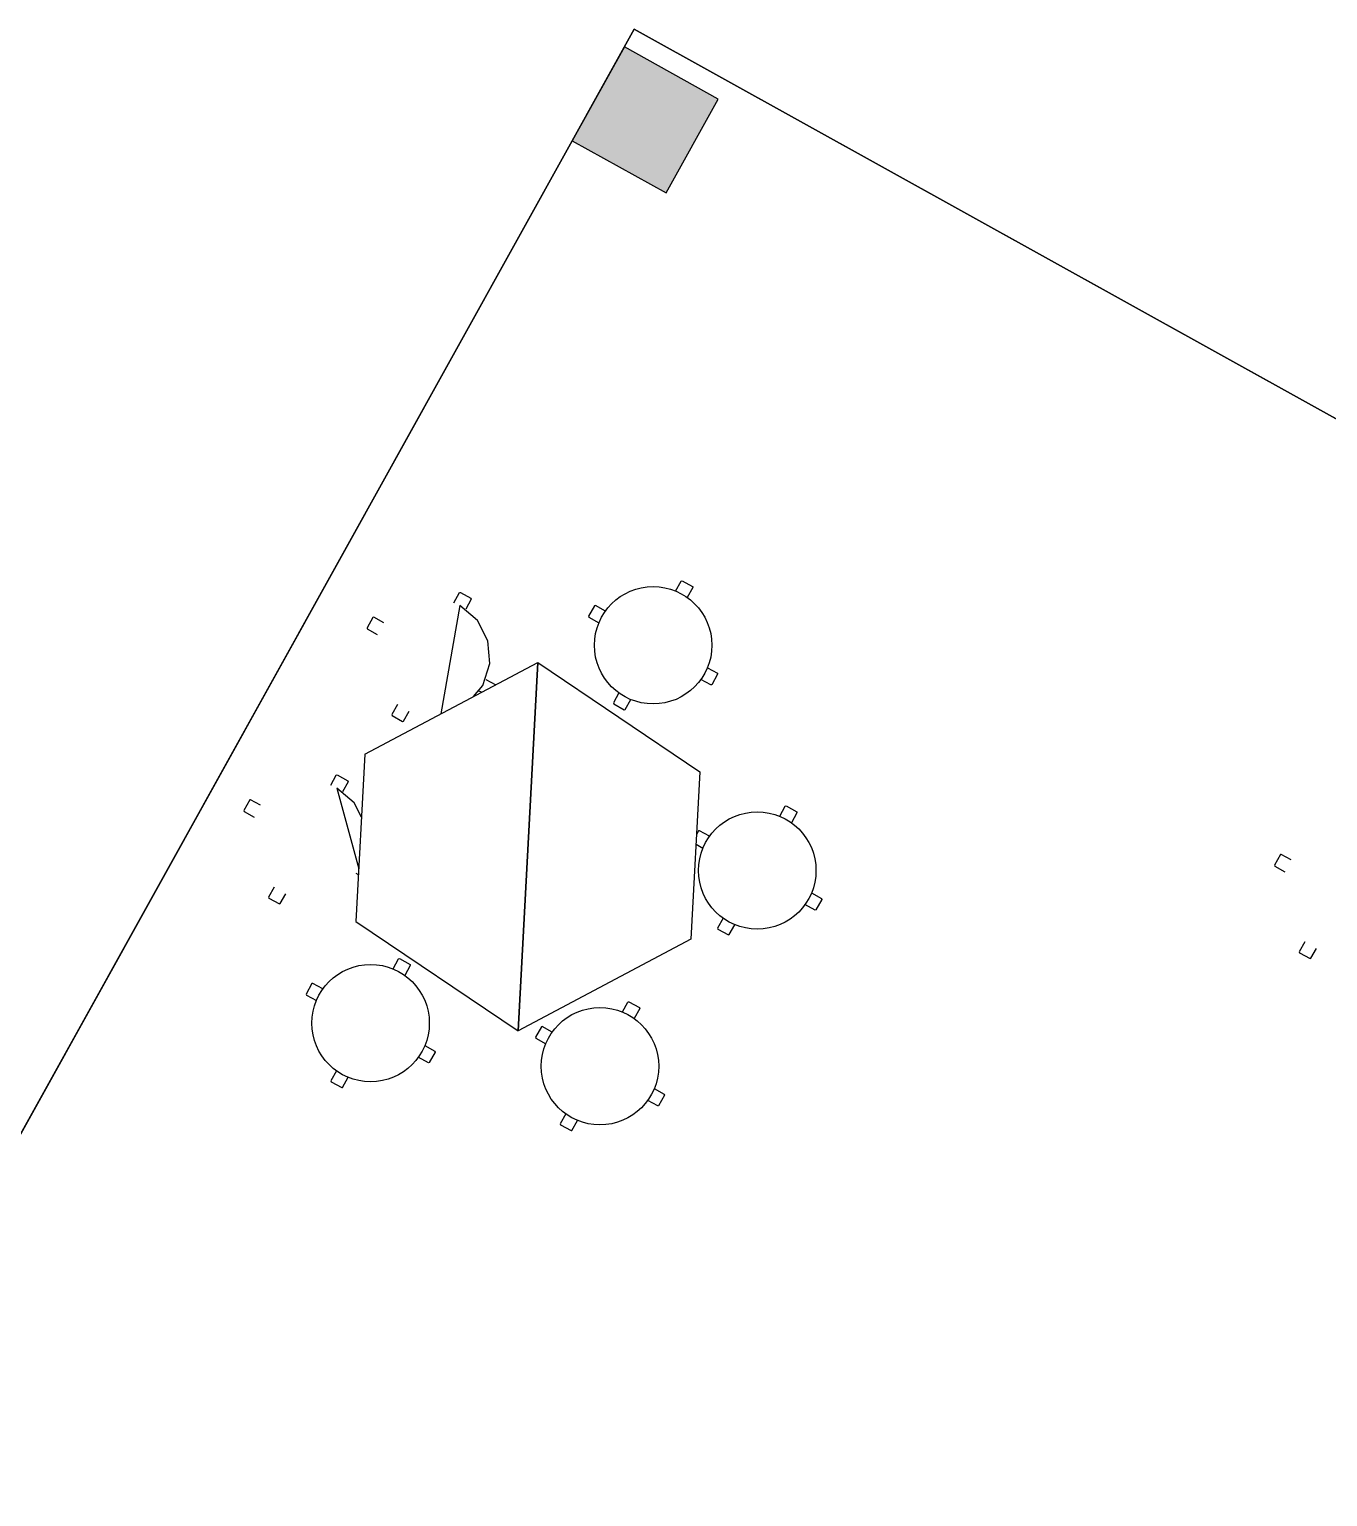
# Model space of a CAD drawing. Header units: metres. Extents: x 2.3 to 42.8, y 0.9 to 31.9.
# Drawn here: x 16.584 to 18.108, y 10.235 to 11.957 of the extents above; entities that cross this region are included whole.
import ezdxf

# ---------------------------------------------------------------- set-up
doc = ezdxf.new("R2010")
doc.units = ezdxf.units.M
for name, color, linetype in [('ARREDI', 9, 'Continuous'), ('PARETI_STRUTTURE', 7, 'Continuous'), ('PILASTRI_SETTI', 8, 'Continuous')]:
    doc.layers.add(name, color=color, linetype=linetype)

msp = doc.modelspace()

# ---------------------------------------------------------------- linework, layer by layer
at = {"layer": 'ARREDI'}
for points in [[(17.3427, 11.2979), (17.3492, 11.3096)], [(17.3492, 11.3096), (17.3503, 11.3099)], [(17.3503, 11.3099), (17.3626, 11.3031)], [(17.363, 11.302), (17.3564, 11.2903)], [(17.3627, 11.3031), (17.363, 11.302)], [(17.0825, 11.2842), (17.089, 11.296)], [(17.089, 11.296), (17.0901, 11.2963)], [(17.0901, 11.2963), (17.1025, 11.2894)], [(17.1028, 11.2883), (17.0963, 11.2766)], [(17.1025, 11.2894), (17.1028, 11.2883)], [(16.9874, 11.2669), (16.9805, 11.2545)], [(16.9884, 11.2672), (16.9874, 11.2669)], [(17.0002, 11.2607), (16.9884, 11.2672)], [(17.1053, 11.174), (17.1164, 11.1871), (17.1246, 11.2127), (17.1224, 11.2395), (17.1101, 11.2634), (17.0896, 11.2808), (17.067, 11.1536)], [(17.2475, 11.2806), (17.2406, 11.2682)], [(17.2406, 11.2682), (17.2409, 11.2671)], [(17.2409, 11.2671), (17.2527, 11.2606)], [(17.2486, 11.2809), (17.2475, 11.2806)], [(17.2603, 11.2744), (17.2486, 11.2809)], [(16.9805, 11.2545), (16.9808, 11.2534)], [(16.9808, 11.2534), (16.9925, 11.2469)], [(16.978, 11.1064), (17.1808, 11.2139), (17.1578, 10.7814), (17.1808, 11.2139), (17.3711, 11.0856)], [(17.38, 11.2079), (17.3917, 11.2014)], [(17.392, 11.2003), (17.3852, 11.1879)], [(17.3917, 11.2014), (17.392, 11.2003)], [(17.1148, 11.179), (17.1122, 11.1805)], [(17.1198, 11.1942), (17.1315, 11.1878)], [(17.3841, 11.1876), (17.3724, 11.1941)], [(17.3852, 11.1879), (17.3841, 11.1876)], [(17.0161, 11.1645), (17.0095, 11.1528)], [(17.2762, 11.1782), (17.2697, 11.1665)], [(17.2697, 11.1665), (17.27, 11.1654)], [(17.27, 11.1654), (17.2824, 11.1585)], [(17.2835, 11.1588), (17.29, 11.1706)], [(17.0096, 11.1528), (17.0099, 11.1518)], [(17.0099, 11.1517), (17.0222, 11.1449)], [(17.0222, 11.1449), (17.0233, 11.1452)], [(17.0233, 11.1452), (17.0298, 11.1569)], [(17.2824, 11.1585), (17.2835, 11.1588)], [(16.978, 11.1064), (16.9675, 10.9098)], [(16.9379, 11.07), (16.9444, 11.0817)], [(16.9444, 11.0817), (16.9455, 11.082)], [(16.9455, 11.082), (16.9579, 11.0751)], [(17.3711, 11.0856), (17.3607, 10.889)], [(16.974, 11.0326), (16.9655, 11.0491), (16.945, 11.0665), (16.9708, 10.9716)], [(16.9582, 11.074), (16.9517, 11.0623)], [(16.9579, 11.0751), (16.9582, 11.074)], [(16.8428, 11.0526), (16.8359, 11.0402)], [(16.8438, 11.0529), (16.8428, 11.0526)], [(16.8556, 11.0464), (16.8438, 11.0529)], [(17.4648, 11.0335), (17.4714, 11.0452)], [(17.4714, 11.0453), (17.4724, 11.0456)], [(17.4724, 11.0456), (17.4848, 11.0387)], [(16.8359, 11.0402), (16.8362, 11.0391)], [(16.8362, 11.0391), (16.8479, 11.0326)], [(17.4851, 11.0376), (17.4786, 11.0259)], [(17.4848, 11.0387), (17.4851, 11.0376)], [(17.3697, 11.0162), (17.3672, 11.0117)], [(17.3708, 11.0165), (17.3697, 11.0162)], [(17.3825, 11.01), (17.3708, 11.0165)], [(17.3666, 11.0008), (17.3748, 10.9962)], [(18.0524, 10.9884), (18.0455, 10.976)], [(18.0455, 10.976), (18.0458, 10.9749)], [(18.0458, 10.9749), (18.0575, 10.9684)], [(18.0534, 10.9887), (18.0524, 10.9884)], [(18.0652, 10.9822), (18.0534, 10.9887)], [(16.9704, 10.9646), (16.9676, 10.9662)], [(16.8715, 10.9503), (16.865, 10.9385)], [(16.865, 10.9385), (16.8653, 10.9375)], [(16.8787, 10.9309), (16.8852, 10.9426)], [(17.5022, 10.9435), (17.5139, 10.937)], [(16.8653, 10.9375), (16.8777, 10.9306)], [(16.8777, 10.9306), (16.8787, 10.9309)], [(17.5063, 10.9232), (17.4945, 10.9297)], [(17.5073, 10.9235), (17.5063, 10.9232)], [(17.5142, 10.9359), (17.5073, 10.9235)], [(17.5139, 10.937), (17.5142, 10.9359)], [(16.9675, 10.9098), (17.1579, 10.7814)], [(17.3984, 10.9138), (17.3919, 10.9021)], [(17.4056, 10.8945), (17.4122, 10.9062)], [(17.3607, 10.889), (17.1579, 10.7814)], [(17.3919, 10.9021), (17.3922, 10.901)], [(17.3922, 10.901), (17.4046, 10.8942)], [(17.4046, 10.8942), (17.4056, 10.8945)], [(18.0811, 10.8861), (18.0746, 10.8743)], [(18.0746, 10.8743), (18.0749, 10.8733)], [(18.0749, 10.8733), (18.0873, 10.8664)], [(18.0883, 10.8667), (18.0949, 10.8784)], [(17.0111, 10.8543), (17.0176, 10.866)], [(17.0176, 10.866), (17.0186, 10.8663)], [(17.0186, 10.8663), (17.031, 10.8595)], [(17.0313, 10.8584), (17.0248, 10.8467)], [(17.031, 10.8595), (17.0313, 10.8584)], [(18.0873, 10.8664), (18.0883, 10.8667)], [(16.9159, 10.837), (16.909, 10.8246)], [(16.917, 10.8373), (16.9159, 10.837)], [(16.9287, 10.8308), (16.917, 10.8373)], [(16.909, 10.8246), (16.9093, 10.8235)], [(16.9093, 10.8235), (16.9211, 10.817)], [(17.2802, 10.8037), (17.2867, 10.8154)], [(17.2867, 10.8155), (17.2878, 10.8158)], [(17.2878, 10.8158), (17.3002, 10.8089)], [(17.3005, 10.8078), (17.294, 10.7961)], [(17.3002, 10.8089), (17.3005, 10.8078)], [(17.1851, 10.7864), (17.1782, 10.774)], [(17.1861, 10.7867), (17.1851, 10.7864)], [(17.1979, 10.7802), (17.1861, 10.7867)], [(17.1782, 10.774), (17.1785, 10.7729)], [(17.1785, 10.7729), (17.1902, 10.7664)], [(17.0525, 10.744), (17.0407, 10.7505)], [(17.0484, 10.7643), (17.0601, 10.7578)], [(17.0604, 10.7567), (17.0535, 10.7443)], [(17.0601, 10.7578), (17.0604, 10.7567)], [(16.9446, 10.7346), (16.9381, 10.7229)], [(17.0535, 10.7443), (17.0525, 10.744)], [(16.9381, 10.7229), (16.9384, 10.7218)], [(16.9384, 10.7218), (16.9508, 10.7149)], [(16.9508, 10.7149), (16.9519, 10.7152)], [(16.9519, 10.7152), (16.9584, 10.727)], [(17.3216, 10.6934), (17.3099, 10.6999)], [(17.3175, 10.7137), (17.3293, 10.7072)], [(17.3296, 10.7061), (17.3227, 10.6937)], [(17.3293, 10.7072), (17.3296, 10.7061)], [(17.2138, 10.684), (17.2072, 10.6723)], [(17.3227, 10.6937), (17.3216, 10.6934)], [(17.2073, 10.6723), (17.2076, 10.6712)], [(17.2076, 10.6712), (17.2199, 10.6644)], [(17.2199, 10.6644), (17.221, 10.6647)], [(17.221, 10.6647), (17.2275, 10.6764)]]:
    msp.add_lwpolyline(points, dxfattribs=at)
for centre in [(17.3163, 11.2342), (17.4385, 10.9698), (16.9847, 10.7906), (17.2539, 10.74)]:
    msp.add_circle(centre, 0.0689, dxfattribs=at)
at = {"layer": 'PARETI_STRUTTURE'}
for points in [[(10.9712, 11.2312), (15.4958, 8.7189), (17.2939, 11.9573), (21.4602, 9.644)], [(21.4327, 9.6592), (17.2939, 11.9573), (16.0977, 9.8029), (16.5268, 9.5646)]]:
    msp.add_lwpolyline(points, dxfattribs=at)
msp.add_lwpolyline([(17.2213, 11.8264), (17.3315, 11.7653), (17.3926, 11.8754), (17.2825, 11.9366)], close=True, dxfattribs=at)
at = {"layer": 'PILASTRI_SETTI'}
msp.add_solid([(17.3315, 11.7653), (17.3926, 11.8754), (17.2213, 11.8264), (17.2825, 11.9366)], dxfattribs=at)

doc.saveas('drawing.dxf')
